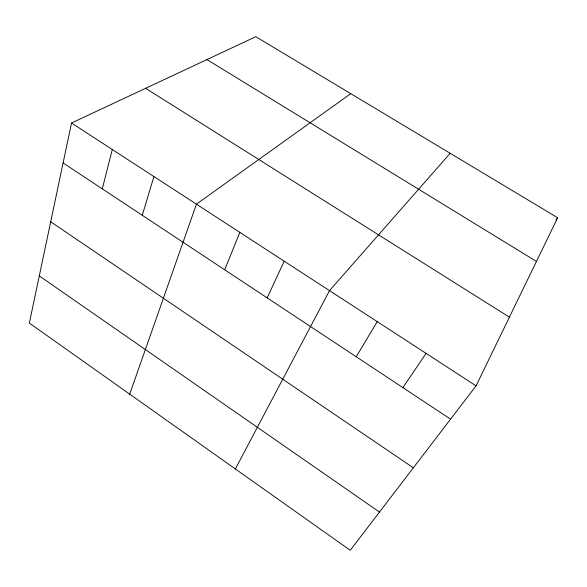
<?xml version="1.0" encoding="UTF-8"?>
<svg xmlns="http://www.w3.org/2000/svg" width="587" height="587" viewBox="0 0 587 587"><rect width="100%" height="100%" fill="white"/><g stroke="black" fill="none" stroke-linecap="round" stroke-linejoin="round"><path stroke-width="0.88" d="M71.519 123.013L29.35 323.099L350.226 550.29L476.064 385.85L557.65 217.748L255.8 36.71L71.519 123.013L476.064 385.85M102.292 188.845L112.293 149.509M142.267 215.282L153.919 176.555M129.705 394.156L196.425 204.173L350.755 93.656M224.682 269.778L239.841 232.379M267.166 297.873L284.196 261.193M235.365 468.969L329.512 290.638L450.185 153.295M356.206 356.749L377.25 321.654M402.873 387.611L426.089 353.389M556.058 219.971L557.65 217.748M206.947 59.588L536.452 261.435M145.613 88.314L509.399 317.163M63.102 162.937L450.574 419.155M50.702 221.791L413.351 467.802M39.292 275.919L379.473 512.069"/></g></svg>
